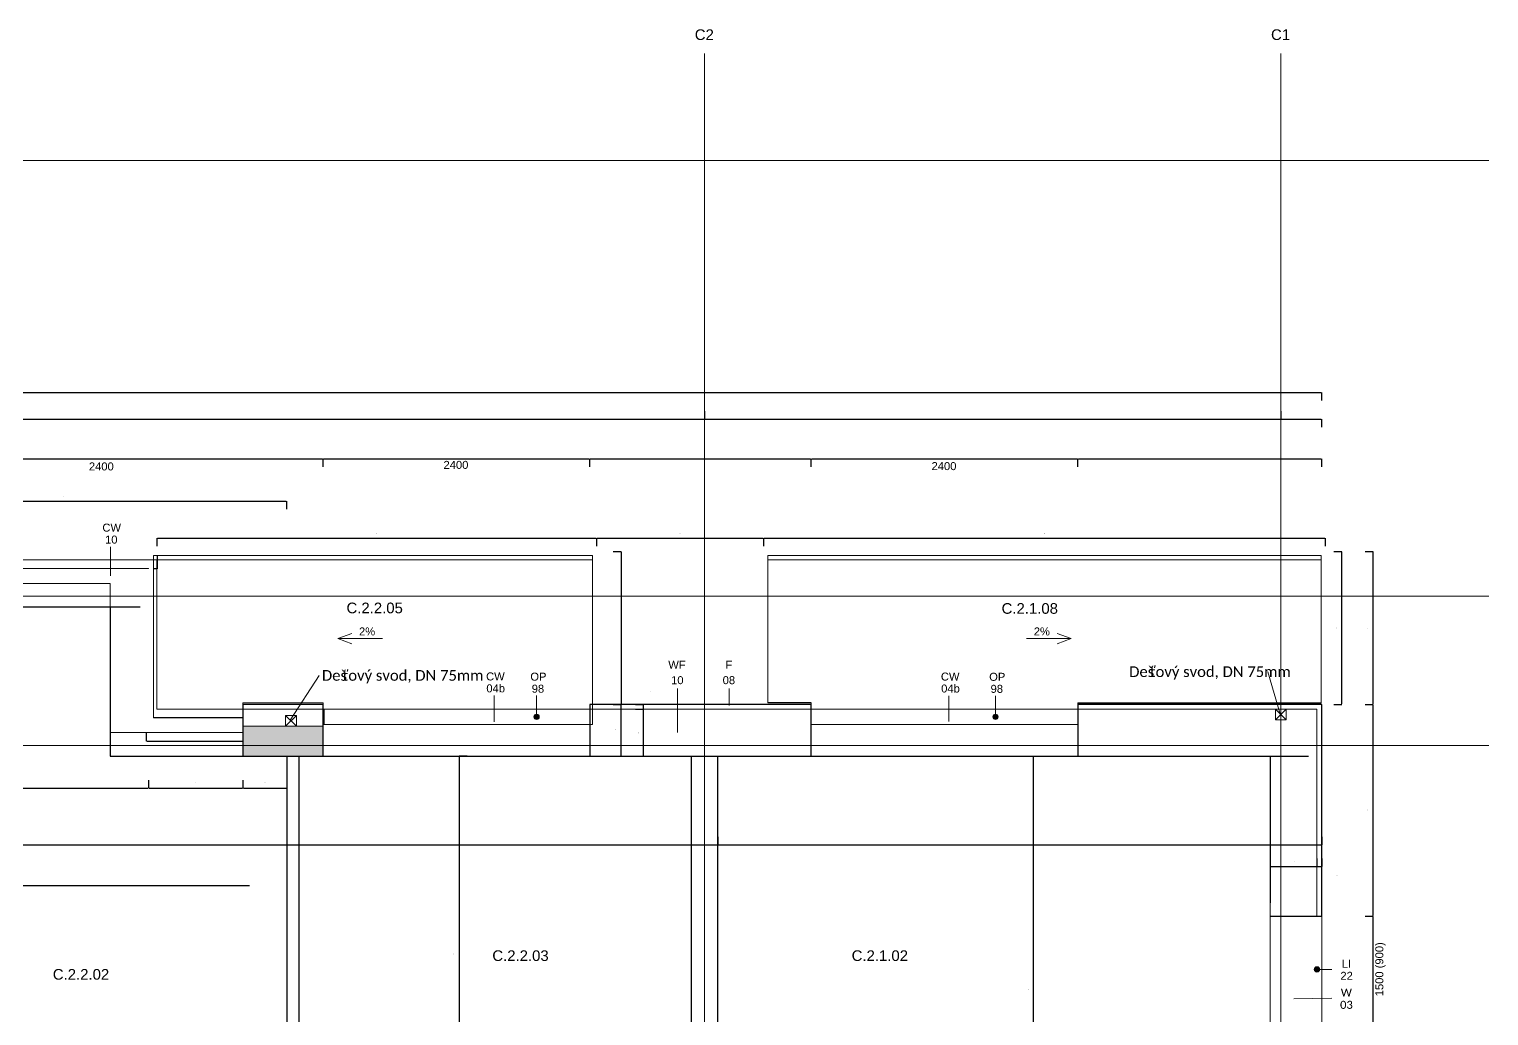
# Model space of a CAD drawing. Extents: x -47641 to 202, y -7675 to 12965.
# Drawn here: x -35063 to -21385, y 3713 to 12965 of the extents above; entities that cross this region are included whole.
import ezdxf

# ---------------------------------------------------------------- set-up
doc = ezdxf.new("R2010")
doc.units = 0
for name, color, linetype, lineweight in [('A-____-____-DIMS', 9, 'CONTINUOUS', 5), ('A-AREA-____-IDEN', 9, 'CONTINUOUS', 9), ('A-AREA-____-OTLN', 9, 'CONTINUOUS', 5), ('A-AREA-BNDY-OTLN', 9, 'CONTINUOUS', 5), ('A-DETL-____-THIN', 9, 'CONTINUOUS', 9), ('A-FLOR-____-OTLN', 9, 'CONTINUOUS', 9), ('A-FLOR-____-OVHD', 9, 'CONTINUOUS', 25), ('A-GENM-____-IDEN', 9, 'CONTINUOUS', 9), ('A-GLAZ-____-IDEN', 9, 'CONTINUOUS', 9), ('A-WALL-____-IDEN', 9, 'CONTINUOUS', 9), ('A-WALL-____-MCUT', 9, 'CONTINUOUS', 25), ('A-WALL-____-OTLN', 9, 'CONTINUOUS', 9), ('A-WALL-____-PATT', 9, 'CONTINUOUS', 25), ('G-____-____-TEXT', 9, 'CONTINUOUS', 5), ('I-WALL-____-MCUT', 9, 'CONTINUOUS', 25), ('M-HVAC-DUCT-OTLN', 9, 'CONTINUOUS', 9), ('S-GRID-____-IDEN', 9, 'CONTINUOUS', 9), ('S-GRID-____-OTLN', 9, 'CONTINUOUS', 5)]:
    doc.layers.add(name, color=color, linetype=linetype, lineweight=lineweight)
doc.styles.add('Arial', font='Arial')
doc.styles.add('Arial_1', font='Arial_1')
doc.styles.add('Arial_2', font='Arial_2')
doc.styles.add('Arial_B', font='Arial_B')
doc.styles.add('Calibri', font='Calibri')
doc.styles.add('Calibri_2', font='Calibri_2')
doc.dimstyles.get("Standard").update_dxf_attribs({"dimtxt": 2.5, "dimasz": 2.5, "dimexe": 1.25, "dimexo": 0.625, "dimtad": 0, "dimtoh": 1, "dimdec": 4, "dimzin": 1, "dimdsep": 46, "dimtxsty": 'Standard', "dimcen": 0.09, "dimadec": 0, "dimazin": 0, "dimtfac": 1, "dimtdec": 4, "dimtofl": 0, "dimtmove": 0, "dimatfit": 3, "dimfxl": 1, "dimtolj": 1, "dimtzin": 0, "dimarcsym": 0})

# ---------------------------------------------------------------- blocks, each defined once
blk = doc.blocks.new('*D1')
at = {"layer": 'A-____-____-DIMS', "color": 0, "linetype": 'ByBlock', "lineweight": -2}
for p, q in [((-22838, 8068), (-22763, 8068)), ((-22764, 8063), (-22764, 6638)), ((-22838, 6633), (-22763, 6633))]:
    blk.add_line(p, q, dxfattribs=at)
for points in [[(-22764, 8068), (-22764, 8066), (-22764, 8066)], [(-22764, 6633), (-22764, 6636), (-22764, 6636)]]:
    blk.add_solid(points, dxfattribs=at)
at = {"layer": 'A-____-____-DIMS', "color": 0, "linetype": 'CONTINUOUS', "lineweight": -2, "insert": (-22812, 7351), "char_height": 2.5, "width": 15.28, "attachment_point": 5, "rotation": 90}
blk.add_mtext('1435.0000', dxfattribs=at)
blk = doc.blocks.new('*D2')
at = {"layer": 'A-____-____-DIMS', "color": 0, "linetype": 'ByBlock', "lineweight": -2}
for p, q in [((-29591, 8068), (-29516, 8068)), ((-29517, 8063), (-29517, 6638)), ((-29443, 6633), (-29518, 6633))]:
    blk.add_line(p, q, dxfattribs=at)
for points in [[(-29517, 8068), (-29517, 8066), (-29517, 8066)], [(-29517, 6633), (-29517, 6636), (-29517, 6636)]]:
    blk.add_solid(points, dxfattribs=at)
at = {"layer": 'A-____-____-DIMS', "color": 0, "linetype": 'CONTINUOUS', "lineweight": -2, "insert": (-29565, 7351), "char_height": 2.5, "width": 15.28, "attachment_point": 5, "rotation": 90}
blk.add_mtext('1435.0000', dxfattribs=at)
blk = doc.blocks.new('*D3')
at = {"layer": 'A-____-____-DIMS', "color": 0, "linetype": 'ByBlock', "lineweight": -2}
for p, q in [((-28180, 8117), (-28180, 8193)), ((-28175, 8192), (-22920, 8192)), ((-22915, 8117), (-22915, 8193))]:
    blk.add_line(p, q, dxfattribs=at)
for points in [[(-28180, 8192), (-28177, 8192), (-28177, 8191)], [(-22915, 8192), (-22917, 8191), (-22917, 8192)]]:
    blk.add_solid(points, dxfattribs=at)
at = {"layer": 'A-____-____-DIMS', "color": 0, "linetype": 'CONTINUOUS', "lineweight": -2, "insert": (-25547, 8240), "char_height": 2.5, "width": 15.56, "attachment_point": 5}
blk.add_mtext('5265.0000', dxfattribs=at)
blk = doc.blocks.new('*D4')
at = {"layer": 'A-____-____-DIMS', "color": 0, "linetype": 'ByBlock', "lineweight": -2}
for p, q in [((-29745, 8117), (-29745, 8193)), ((-29740, 8192), (-28185, 8192)), ((-28180, 8117), (-28180, 8193))]:
    blk.add_line(p, q, dxfattribs=at)
for points in [[(-29745, 8192), (-29742, 8192), (-29742, 8191)], [(-28180, 8192), (-28182, 8191), (-28182, 8192)]]:
    blk.add_solid(points, dxfattribs=at)
at = {"layer": 'A-____-____-DIMS', "color": 0, "linetype": 'CONTINUOUS', "lineweight": -2, "insert": (-28962, 8240), "char_height": 2.5, "width": 15, "attachment_point": 5}
blk.add_mtext('1565.0000', dxfattribs=at)
blk = doc.blocks.new('*D5')
at = {"layer": 'A-____-____-DIMS', "color": 0, "linetype": 'ByBlock', "lineweight": -2}
for p, q in [((-33865, 8117), (-33865, 8193)), ((-33860, 8192), (-29750, 8192)), ((-29745, 8117), (-29745, 8193))]:
    blk.add_line(p, q, dxfattribs=at)
for points in [[(-33865, 8192), (-33862, 8192), (-33862, 8191)], [(-29745, 8192), (-29747, 8191), (-29747, 8192)]]:
    blk.add_solid(points, dxfattribs=at)
at = {"layer": 'A-____-____-DIMS', "color": 0, "linetype": 'CONTINUOUS', "lineweight": -2, "insert": (-31805, 8240), "char_height": 2.5, "width": 15.28, "attachment_point": 5}
blk.add_mtext('4120.0000', dxfattribs=at)
blk = doc.blocks.new('*D8')
at = {"layer": 'A-____-____-DIMS', "color": 0, "linetype": 'ByBlock', "lineweight": -2}
for p, q in [((-33060, 5924), (-33060, 5848)), ((-32650, 5924), (-32650, 5848)), ((-33055, 5849), (-32655, 5849))]:
    blk.add_line(p, q, dxfattribs=at)
for points in [[(-33060, 5849), (-33057, 5850), (-33057, 5849)], [(-32650, 5849), (-32652, 5849), (-32652, 5850)]]:
    blk.add_solid(points, dxfattribs=at)
at = {"layer": 'A-____-____-DIMS', "color": 0, "linetype": 'CONTINUOUS', "lineweight": -2, "insert": (-32855, 5898), "char_height": 2.5, "width": 13.33, "attachment_point": 5}
blk.add_mtext('410.0000', dxfattribs=at)
blk = doc.blocks.new('*D9')
at = {"layer": 'A-____-____-DIMS', "color": 0, "linetype": 'ByBlock', "lineweight": -2}
for p, q in [((-33945, 5924), (-33945, 5848)), ((-33060, 5924), (-33060, 5848)), ((-33940, 5849), (-33065, 5849))]:
    blk.add_line(p, q, dxfattribs=at)
for points in [[(-33945, 5849), (-33942, 5850), (-33942, 5849)], [(-33060, 5849), (-33062, 5849), (-33062, 5850)]]:
    blk.add_solid(points, dxfattribs=at)
at = {"layer": 'A-____-____-DIMS', "color": 0, "linetype": 'CONTINUOUS', "lineweight": -2, "insert": (-33502, 5898), "char_height": 2.5, "width": 13.89, "attachment_point": 5}
blk.add_mtext('884.9907', dxfattribs=at)
blk = doc.blocks.new('*D10')
at = {"layer": 'A-____-____-DIMS', "color": 0, "linetype": 'ByBlock', "lineweight": -2}
for p, q in [((-36460, 5924), (-36460, 5848)), ((-33945, 5924), (-33945, 5848)), ((-36455, 5849), (-33950, 5849))]:
    blk.add_line(p, q, dxfattribs=at)
for points in [[(-36460, 5849), (-36457, 5850), (-36457, 5849)], [(-33945, 5849), (-33947, 5849), (-33947, 5850)]]:
    blk.add_solid(points, dxfattribs=at)
at = {"layer": 'A-____-____-DIMS', "color": 0, "linetype": 'CONTINUOUS', "lineweight": -2, "insert": (-35202, 5898), "char_height": 2.5, "width": 15, "attachment_point": 5}
blk.add_mtext('2515.0093', dxfattribs=at)
blk = doc.blocks.new('*D12')
at = {"layer": 'A-____-____-DIMS', "color": 0, "linetype": 'ByBlock', "lineweight": -2}
for p, q in [((-33967, 6365), (-33967, 6289)), ((-33060, 6365), (-33060, 6289)), ((-33962, 6290), (-33065, 6290))]:
    blk.add_line(p, q, dxfattribs=at)
for points in [[(-33967, 6290), (-33965, 6291), (-33965, 6290)], [(-33060, 6290), (-33062, 6290), (-33062, 6291)]]:
    blk.add_solid(points, dxfattribs=at)
at = {"layer": 'A-____-____-DIMS', "color": 0, "linetype": 'CONTINUOUS', "lineweight": -2, "insert": (-33514, 6339), "char_height": 2.5, "width": 13.61, "attachment_point": 5}
blk.add_mtext('907.5385', dxfattribs=at)
blk = doc.blocks.new('*D19')
at = {"layer": 'A-____-____-DIMS', "color": 0, "linetype": 'ByBlock', "lineweight": -2}
for p, q in [((-30960, 6148), (-31035, 6148)), ((-31034, 6143), (-31034, 2443)), ((-30960, 2438), (-31035, 2438))]:
    blk.add_line(p, q, dxfattribs=at)
for points in [[(-31034, 6148), (-31034, 6146), (-31035, 6146)], [(-31034, 2438), (-31035, 2441), (-31034, 2441)]]:
    blk.add_solid(points, dxfattribs=at)
at = {"layer": 'A-____-____-DIMS', "color": 0, "linetype": 'CONTINUOUS', "lineweight": -2, "insert": (-31083, 4293), "char_height": 2.5, "width": 15, "attachment_point": 5, "rotation": 90}
blk.add_mtext('3710.0000', dxfattribs=at)
blk = doc.blocks.new('*D34')
at = {"layer": 'A-____-____-DIMS', "color": 0, "linetype": 'ByBlock', "lineweight": -2}
for p, q in [((-29383, 6633), (-29307, 6633)), ((-29383, 6588), (-29307, 6588)), ((-29308, 6593), (-29308, 6628))]:
    blk.add_line(p, q, dxfattribs=at)
for points in [[(-29308, 6633), (-29308, 6631), (-29309, 6631)], [(-29308, 6588), (-29309, 6591), (-29308, 6591)]]:
    blk.add_solid(points, dxfattribs=at)
at = {"layer": 'A-____-____-DIMS', "color": 0, "linetype": 'CONTINUOUS', "lineweight": -2, "insert": (-29243, 6759), "char_height": 2.5, "width": 11.94, "attachment_point": 5, "rotation": 90}
blk.add_mtext('45.0000', dxfattribs=at)
blk = doc.blocks.new('*D35')
at = {"layer": 'A-____-____-DIMS', "color": 0, "linetype": 'ByBlock', "lineweight": -2}
for p, q in [((-29383, 6588), (-29307, 6588)), ((-29308, 6153), (-29308, 6583)), ((-29383, 6148), (-29307, 6148))]:
    blk.add_line(p, q, dxfattribs=at)
for points in [[(-29308, 6588), (-29308, 6586), (-29309, 6586)], [(-29308, 6148), (-29309, 6151), (-29308, 6151)]]:
    blk.add_solid(points, dxfattribs=at)
at = {"layer": 'A-____-____-DIMS', "color": 0, "linetype": 'CONTINUOUS', "lineweight": -2, "insert": (-29356, 6368), "char_height": 2.5, "width": 14.17, "attachment_point": 5, "rotation": 90}
blk.add_mtext('440.0000', dxfattribs=at)
blk = doc.blocks.new('*D36')
at = {"layer": 'A-____-____-DIMS', "color": 0, "linetype": 'ByBlock', "lineweight": -2}
for p, q in [((-29591, 6633), (-29516, 6633)), ((-29517, 6153), (-29517, 6628)), ((-29591, 6148), (-29516, 6148))]:
    blk.add_line(p, q, dxfattribs=at)
for points in [[(-29517, 6633), (-29517, 6631), (-29517, 6631)], [(-29517, 6148), (-29517, 6151), (-29517, 6151)]]:
    blk.add_solid(points, dxfattribs=at)
at = {"layer": 'A-____-____-DIMS', "color": 0, "linetype": 'CONTINUOUS', "lineweight": -2, "insert": (-29565, 6391), "char_height": 2.5, "width": 13.89, "attachment_point": 5, "rotation": 90}
blk.add_mtext('485.0000', dxfattribs=at)
blk = doc.blocks.new('*D37')
at = {"layer": 'A-____-____-DIMS', "color": 0, "linetype": 'ByBlock', "lineweight": -2}
for p, q in [((-22995, 5188), (-22995, 5113)), ((-22990, 5114), (-22955, 5114)), ((-22950, 5188), (-22950, 5113))]:
    blk.add_line(p, q, dxfattribs=at)
for points in [[(-22995, 5114), (-22992, 5114), (-22992, 5113)], [(-22950, 5114), (-22952, 5113), (-22952, 5114)]]:
    blk.add_solid(points, dxfattribs=at)
at = {"layer": 'A-____-____-DIMS', "color": 0, "linetype": 'CONTINUOUS', "lineweight": -2, "insert": (-22805, 5031), "char_height": 2.5, "width": 11.94, "attachment_point": 5}
blk.add_mtext('45.0000', dxfattribs=at)
blk = doc.blocks.new('*D38')
at = {"layer": 'A-____-____-DIMS', "color": 0, "linetype": 'ByBlock', "lineweight": -2}
for p, q in [((-23435, 5188), (-23435, 5113)), ((-23430, 5114), (-23000, 5114)), ((-22995, 5188), (-22995, 5113))]:
    blk.add_line(p, q, dxfattribs=at)
for points in [[(-23435, 5114), (-23432, 5114), (-23432, 5113)], [(-22995, 5114), (-22997, 5113), (-22997, 5114)]]:
    blk.add_solid(points, dxfattribs=at)
at = {"layer": 'A-____-____-DIMS', "color": 0, "linetype": 'CONTINUOUS', "lineweight": -2, "insert": (-23215, 5162), "char_height": 2.5, "width": 14.17, "attachment_point": 5}
blk.add_mtext('440.0000', dxfattribs=at)
blk = doc.blocks.new('*D74')
at = {"layer": 'A-____-____-DIMS', "color": 0, "linetype": 'ByBlock', "lineweight": -2}
for p, q in [((-36835, 8613), (-36835, 8537)), ((-36830, 8539), (-32655, 8539)), ((-32650, 8464), (-32650, 8540))]:
    blk.add_line(p, q, dxfattribs=at)
for points in [[(-36835, 8539), (-36832, 8539), (-36832, 8538)], [(-32650, 8539), (-32652, 8538), (-32652, 8539)]]:
    blk.add_solid(points, dxfattribs=at)
at = {"layer": 'A-____-____-DIMS', "color": 0, "linetype": 'CONTINUOUS', "lineweight": -2, "insert": (-34742, 8587), "char_height": 2.5, "width": 15.28, "attachment_point": 5}
blk.add_mtext('4185.0000', dxfattribs=at)
blk = doc.blocks.new('*D77')
at = {"layer": 'A-____-____-DIMS', "color": 0, "linetype": 'ByBlock', "lineweight": -2}
for p, q in [((-23335, 9382), (-23335, 9306)), ((-23330, 9308), (-22955, 9308)), ((-22950, 9233), (-22950, 9309))]:
    blk.add_line(p, q, dxfattribs=at)
for points in [[(-23335, 9308), (-23332, 9308), (-23332, 9307)], [(-22950, 9308), (-22952, 9307), (-22952, 9308)]]:
    blk.add_solid(points, dxfattribs=at)
at = {"layer": 'A-____-____-DIMS', "color": 0, "linetype": 'CONTINUOUS', "lineweight": -2, "insert": (-23142, 9356), "char_height": 2.5, "width": 13.61, "attachment_point": 5}
blk.add_mtext('385.0000', dxfattribs=at)
blk = doc.blocks.new('*D78')
at = {"layer": 'A-____-____-DIMS', "color": 0, "linetype": 'ByBlock', "lineweight": -2}
for p, q in [((-28735, 9382), (-28735, 9306)), ((-28730, 9308), (-23340, 9308)), ((-23335, 9382), (-23335, 9306))]:
    blk.add_line(p, q, dxfattribs=at)
for points in [[(-28735, 9308), (-28732, 9308), (-28732, 9307)], [(-23335, 9308), (-23337, 9307), (-23337, 9308)]]:
    blk.add_solid(points, dxfattribs=at)
at = {"layer": 'A-____-____-DIMS', "color": 0, "linetype": 'CONTINUOUS', "lineweight": -2, "insert": (-26035, 9356), "char_height": 2.5, "width": 15.83, "attachment_point": 5}
blk.add_mtext('5400.0000', dxfattribs=at)
blk = doc.blocks.new('*D79')
at = {"layer": 'A-____-____-DIMS', "color": 0, "linetype": 'ByBlock', "lineweight": -2}
for p, q in [((-36835, 9382), (-36835, 9306)), ((-36830, 9308), (-28740, 9308)), ((-28735, 9382), (-28735, 9306))]:
    blk.add_line(p, q, dxfattribs=at)
for points in [[(-36835, 9308), (-36832, 9308), (-36832, 9307)], [(-28735, 9308), (-28737, 9307), (-28737, 9308)]]:
    blk.add_solid(points, dxfattribs=at)
at = {"layer": 'A-____-____-DIMS', "color": 0, "linetype": 'CONTINUOUS', "lineweight": -2, "insert": (-32785, 9356), "char_height": 2.5, "width": 15, "attachment_point": 5}
blk.add_mtext('8100.0000', dxfattribs=at)
blk = doc.blocks.new('*D113')
at = {"layer": 'A-____-____-DIMS', "color": 0, "linetype": 'ByBlock', "lineweight": -2}
for p, q in [((-25728, 6148), (-25652, 6148)), ((-25653, 1768), (-25653, 6143)), ((-25728, 1763), (-25652, 1763))]:
    blk.add_line(p, q, dxfattribs=at)
for points in [[(-25653, 6148), (-25653, 6146), (-25654, 6146)], [(-25653, 1763), (-25654, 1766), (-25653, 1766)]]:
    blk.add_solid(points, dxfattribs=at)
at = {"layer": 'A-____-____-DIMS', "color": 0, "linetype": 'CONTINUOUS', "lineweight": -2, "insert": (-25702, 3956), "char_height": 2.5, "width": 15.83, "attachment_point": 5, "rotation": 90}
blk.add_mtext('4385.0000', dxfattribs=at)
blk = doc.blocks.new('*D129')
at = {"layer": 'A-____-____-DIMS', "color": 0, "linetype": 'ByBlock', "lineweight": -2}
for p, q in [((-45320, 9483), (-45320, 9559)), ((-45315, 9558), (-22955, 9558)), ((-22950, 9483), (-22950, 9559))]:
    blk.add_line(p, q, dxfattribs=at)
for points in [[(-45320, 9558), (-45317, 9558), (-45317, 9557)], [(-22950, 9558), (-22952, 9557), (-22952, 9558)]]:
    blk.add_solid(points, dxfattribs=at)
at = {"layer": 'A-____-____-DIMS', "color": 0, "linetype": 'CONTINUOUS', "lineweight": -2, "insert": (-34135, 9606), "char_height": 2.5, "width": 17.5, "attachment_point": 5}
blk.add_mtext('22370.0000', dxfattribs=at)
blk = doc.blocks.new('*D174')
at = {"layer": 'A-____-____-DIMS', "color": 0, "linetype": 'ByBlock', "lineweight": -2}
for p, q in [((-22545, 4648), (-22469, 4648)), ((-22470, 3653), (-22470, 4643)), ((-22545, 3648), (-22469, 3648))]:
    blk.add_line(p, q, dxfattribs=at)
for points in [[(-22470, 4648), (-22470, 4646), (-22471, 4646)], [(-22470, 3648), (-22471, 3651), (-22470, 3651)]]:
    blk.add_solid(points, dxfattribs=at)
at = {"layer": 'A-____-____-DIMS', "color": 0, "linetype": 'CONTINUOUS', "lineweight": -2, "insert": (-22519, 4148), "char_height": 2.5, "width": 15, "attachment_point": 5, "rotation": 90}
blk.add_mtext('1000.0000', dxfattribs=at)
blk = doc.blocks.new('*D175')
at = {"layer": 'A-____-____-DIMS', "color": 0, "linetype": 'ByBlock', "lineweight": -2}
for p, q in [((-22545, 6633), (-22469, 6633)), ((-22470, 4653), (-22470, 6628)), ((-22545, 4648), (-22469, 4648))]:
    blk.add_line(p, q, dxfattribs=at)
for points in [[(-22470, 6633), (-22470, 6631), (-22471, 6631)], [(-22470, 4648), (-22471, 4651), (-22470, 4651)]]:
    blk.add_solid(points, dxfattribs=at)
at = {"layer": 'A-____-____-DIMS', "color": 0, "linetype": 'CONTINUOUS', "lineweight": -2, "insert": (-22519, 5641), "char_height": 2.5, "width": 15, "attachment_point": 5, "rotation": 90}
blk.add_mtext('1985.0000', dxfattribs=at)
blk = doc.blocks.new('*D176')
at = {"layer": 'A-____-____-DIMS', "color": 0, "linetype": 'ByBlock', "lineweight": -2}
for p, q in [((-22545, 8068), (-22469, 8068)), ((-22470, 6638), (-22470, 8063)), ((-22545, 6633), (-22469, 6633))]:
    blk.add_line(p, q, dxfattribs=at)
for points in [[(-22470, 8068), (-22470, 8066), (-22471, 8066)], [(-22470, 6633), (-22471, 6636), (-22470, 6636)]]:
    blk.add_solid(points, dxfattribs=at)
at = {"layer": 'A-____-____-DIMS', "color": 0, "linetype": 'CONTINUOUS', "lineweight": -2, "insert": (-22519, 7351), "char_height": 2.5, "width": 15.28, "attachment_point": 5, "rotation": 90}
blk.add_mtext('1435.0000', dxfattribs=at)
blk = doc.blocks.new('*D183')
at = {"layer": 'A-____-____-DIMS', "color": 0, "linetype": 'ByBlock', "lineweight": -2}
for p, q in [((-36460, 8861), (-36460, 8937)), ((-36455, 8936), (-32315, 8936)), ((-32310, 8861), (-32310, 8937))]:
    blk.add_line(p, q, dxfattribs=at)
for points in [[(-36460, 8936), (-36457, 8936), (-36457, 8935)], [(-32310, 8936), (-32312, 8935), (-32312, 8936)]]:
    blk.add_solid(points, dxfattribs=at)
at = {"layer": 'A-____-____-DIMS', "color": 0, "linetype": 'CONTINUOUS', "lineweight": -2, "insert": (-34385, 8984), "char_height": 2.5, "width": 15.28, "attachment_point": 5}
blk.add_mtext('4150.0000', dxfattribs=at)
blk = doc.blocks.new('*D184')
at = {"layer": 'A-____-____-DIMS', "color": 0, "linetype": 'ByBlock', "lineweight": -2}
for p, q in [((-32310, 8861), (-32310, 8937)), ((-32305, 8936), (-29815, 8936)), ((-29810, 8861), (-29810, 8937))]:
    blk.add_line(p, q, dxfattribs=at)
for points in [[(-32310, 8936), (-32307, 8936), (-32307, 8935)], [(-29810, 8936), (-29812, 8935), (-29812, 8936)]]:
    blk.add_solid(points, dxfattribs=at)
at = {"layer": 'A-____-____-DIMS', "color": 0, "linetype": 'CONTINUOUS', "lineweight": -2, "insert": (-31060, 8984), "char_height": 2.5, "width": 15.56, "attachment_point": 5}
blk.add_mtext('2500.0000', dxfattribs=at)
blk = doc.blocks.new('*D185')
at = {"layer": 'A-____-____-DIMS', "color": 0, "linetype": 'ByBlock', "lineweight": -2}
for p, q in [((-29810, 8861), (-29810, 8937)), ((-29805, 8936), (-27740, 8936)), ((-27735, 8861), (-27735, 8937))]:
    blk.add_line(p, q, dxfattribs=at)
for points in [[(-29810, 8936), (-29807, 8936), (-29807, 8935)], [(-27735, 8936), (-27737, 8935), (-27737, 8936)]]:
    blk.add_solid(points, dxfattribs=at)
at = {"layer": 'A-____-____-DIMS', "color": 0, "linetype": 'CONTINUOUS', "lineweight": -2, "insert": (-28772, 8984), "char_height": 2.5, "width": 15.56, "attachment_point": 5}
blk.add_mtext('2075.0000', dxfattribs=at)
blk = doc.blocks.new('*D186')
at = {"layer": 'A-____-____-DIMS', "color": 0, "linetype": 'ByBlock', "lineweight": -2}
for p, q in [((-27735, 8861), (-27735, 8937)), ((-27730, 8936), (-25240, 8936)), ((-25235, 8861), (-25235, 8937))]:
    blk.add_line(p, q, dxfattribs=at)
for points in [[(-27735, 8936), (-27732, 8936), (-27732, 8935)], [(-25235, 8936), (-25237, 8935), (-25237, 8936)]]:
    blk.add_solid(points, dxfattribs=at)
at = {"layer": 'A-____-____-DIMS', "color": 0, "linetype": 'CONTINUOUS', "lineweight": -2, "insert": (-26485, 8984), "char_height": 2.5, "width": 15.56, "attachment_point": 5}
blk.add_mtext('2500.0000', dxfattribs=at)
blk = doc.blocks.new('*D187')
at = {"layer": 'A-____-____-DIMS', "color": 0, "linetype": 'ByBlock', "lineweight": -2}
for p, q in [((-25235, 8861), (-25235, 8937)), ((-25230, 8936), (-22955, 8936)), ((-22950, 8861), (-22950, 8937))]:
    blk.add_line(p, q, dxfattribs=at)
for points in [[(-25235, 8936), (-25232, 8936), (-25232, 8935)], [(-22950, 8936), (-22952, 8935), (-22952, 8936)]]:
    blk.add_solid(points, dxfattribs=at)
at = {"layer": 'A-____-____-DIMS', "color": 0, "linetype": 'CONTINUOUS', "lineweight": -2, "insert": (-24092, 8984), "char_height": 2.5, "width": 15.56, "attachment_point": 5}
blk.add_mtext('2285.0000', dxfattribs=at)
blk = doc.blocks.new('*D200')
at = {"layer": 'A-____-____-DIMS', "color": 0, "linetype": 'ByBlock', "lineweight": -2}
for p, q in [((-36710, 5391), (-36710, 5316)), ((-32650, 5391), (-32650, 5316)), ((-36705, 5317), (-32655, 5317))]:
    blk.add_line(p, q, dxfattribs=at)
for points in [[(-36710, 5317), (-36707, 5317), (-36707, 5317)], [(-32650, 5317), (-32652, 5317), (-32652, 5317)]]:
    blk.add_solid(points, dxfattribs=at)
at = {"layer": 'A-____-____-DIMS', "color": 0, "linetype": 'CONTINUOUS', "lineweight": -2, "insert": (-34680, 5365), "char_height": 2.5, "width": 15.83, "attachment_point": 5}
blk.add_mtext('4060.0000', dxfattribs=at)
blk = doc.blocks.new('*D201')
at = {"layer": 'A-____-____-DIMS', "color": 0, "linetype": 'ByBlock', "lineweight": -2}
for p, q in [((-32650, 5391), (-32650, 5316)), ((-32535, 5391), (-32535, 5316)), ((-32645, 5317), (-32540, 5317))]:
    blk.add_line(p, q, dxfattribs=at)
for points in [[(-32650, 5317), (-32647, 5317), (-32647, 5317)], [(-32535, 5317), (-32537, 5317), (-32537, 5317)]]:
    blk.add_solid(points, dxfattribs=at)
at = {"layer": 'A-____-____-DIMS', "color": 0, "linetype": 'CONTINUOUS', "lineweight": -2, "insert": (-32820, 5206), "char_height": 2.5, "width": 12.5, "attachment_point": 5}
blk.add_mtext('115.0000', dxfattribs=at)
blk = doc.blocks.new('*D202')
at = {"layer": 'A-____-____-DIMS', "color": 0, "linetype": 'ByBlock', "lineweight": -2}
for p, q in [((-32535, 5391), (-32535, 5316)), ((-28860, 5391), (-28860, 5316)), ((-32530, 5317), (-28865, 5317))]:
    blk.add_line(p, q, dxfattribs=at)
for points in [[(-32535, 5317), (-32532, 5317), (-32532, 5317)], [(-28860, 5317), (-28862, 5317), (-28862, 5317)]]:
    blk.add_solid(points, dxfattribs=at)
at = {"layer": 'A-____-____-DIMS', "color": 0, "linetype": 'CONTINUOUS', "lineweight": -2, "insert": (-30697, 5365), "char_height": 2.5, "width": 15.56, "attachment_point": 5}
blk.add_mtext('3675.0000', dxfattribs=at)
blk = doc.blocks.new('*D203')
at = {"layer": 'A-____-____-DIMS', "color": 0, "linetype": 'ByBlock', "lineweight": -2}
for p, q in [((-28860, 5391), (-28860, 5316)), ((-28610, 5391), (-28610, 5316)), ((-28855, 5317), (-28615, 5317))]:
    blk.add_line(p, q, dxfattribs=at)
for points in [[(-28860, 5317), (-28857, 5317), (-28857, 5317)], [(-28610, 5317), (-28612, 5317), (-28612, 5317)]]:
    blk.add_solid(points, dxfattribs=at)
at = {"layer": 'A-____-____-DIMS', "color": 0, "linetype": 'CONTINUOUS', "lineweight": -2, "insert": (-28735, 5365), "char_height": 2.5, "width": 13.61, "attachment_point": 5}
blk.add_mtext('250.0000', dxfattribs=at)
blk = doc.blocks.new('*D204')
at = {"layer": 'A-____-____-DIMS', "color": 0, "linetype": 'ByBlock', "lineweight": -2}
for p, q in [((-28610, 5391), (-28610, 5316)), ((-23435, 5391), (-23435, 5316)), ((-28605, 5317), (-23440, 5317))]:
    blk.add_line(p, q, dxfattribs=at)
for points in [[(-28610, 5317), (-28607, 5317), (-28607, 5317)], [(-23435, 5317), (-23437, 5317), (-23437, 5317)]]:
    blk.add_solid(points, dxfattribs=at)
at = {"layer": 'A-____-____-DIMS', "color": 0, "linetype": 'CONTINUOUS', "lineweight": -2, "insert": (-26022, 5365), "char_height": 2.5, "width": 15, "attachment_point": 5}
blk.add_mtext('5175.0000', dxfattribs=at)
blk = doc.blocks.new('*D205')
at = {"layer": 'A-____-____-DIMS', "color": 0, "linetype": 'ByBlock', "lineweight": -2}
for p, q in [((-23435, 5391), (-23435, 5316)), ((-22950, 5391), (-22950, 5316)), ((-23430, 5317), (-22955, 5317))]:
    blk.add_line(p, q, dxfattribs=at)
for points in [[(-23435, 5317), (-23432, 5317), (-23432, 5317)], [(-22950, 5317), (-22952, 5317), (-22952, 5317)]]:
    blk.add_solid(points, dxfattribs=at)
at = {"layer": 'A-____-____-DIMS', "color": 0, "linetype": 'CONTINUOUS', "lineweight": -2, "insert": (-23192, 5365), "char_height": 2.5, "width": 13.89, "attachment_point": 5}
blk.add_mtext('485.0000', dxfattribs=at)

msp = doc.modelspace()

# ---------------------------------------------------------------- hatches: boundary and pattern name
at = {"layer": 'A-GENM-____-IDEN'}
h = msp.add_hatch(color=256, dxfattribs=at)
edge = h.paths.add_edge_path(flags=0)
edge.add_arc((-30308.01148, 6516.59964), 25, 0, 360)
h = msp.add_hatch(color=256, dxfattribs=at)
edge = h.paths.add_edge_path(flags=0)
edge.add_arc((-26008.01148, 6516.59964), 25, 0, 360)
h = msp.add_hatch(color=256, dxfattribs=at)
edge = h.paths.add_edge_path(flags=0)
edge.add_arc((-22994.90222, 4148.20564), 25, 0, 360)
at = {"layer": 'A-WALL-____-PATT', "lineweight": 5}
h = msp.add_hatch(dxfattribs=at)
h.set_pattern_fill('FP_4', color=256, style=0)
h.set_pattern_definition([])
h.paths.add_polyline_path([(-22994.90222, 6588.20564), (-22994.90222, 6633.20564), (-25234.90222, 6633.20564), (-25234.90222, 6588.20564), (-23284.90222, 6588.20564)], flags=0)
h.paths.add_polyline_path([(-27734.90222, 6588.20564), (-27734.90222, 6633.20564), (-29809.90222, 6633.20564), (-29809.90222, 6588.20564), (-28830.62689, 6588.20564)], flags=0)
h.paths.add_polyline_path([(-32309.90222, 6588.20564), (-32309.90222, 6633.20564), (-33059.90222, 6633.20564), (-33059.90222, 6588.20564)], flags=0)
h = msp.add_hatch(dxfattribs=at)
h.set_pattern_fill('FP_5', color=256, style=0)
h.set_pattern_definition([])
h.paths.add_polyline_path([(-32559.90222, 6428.20564), (-32309.90222, 6428.20564), (-32309.90222, 6588.20564), (-33059.90222, 6588.20564), (-33059.90222, 6428.20564), (-32659.90222, 6428.20564)], flags=0)
h.paths.add_polyline_path([(-32659.90222, 6429.13438), (-32659.90222, 6529.13438), (-32559.90222, 6529.13438), (-32559.90222, 6429.13438)], flags=0)
h = msp.add_hatch(dxfattribs=at)
h.set_pattern_fill('FP_1', color=256, style=0)
h.set_pattern_definition([])
h.paths.add_polyline_path([(-22994.90222, 663.20564), (-22994.90222, 698.20564), (-23434.90222, 698.20564), (-23434.90222, 663.20564), (-23118.65222, 663.20564)], flags=0)
h.paths.add_polyline_path([(-22994.90222, 1323.20564), (-22994.90222, 3648.20564), (-23434.90222, 3648.20564), (-23434.90222, 1323.20564), (-23144.90222, 1323.20564)], flags=0)
h.paths.add_polyline_path([(-23434.90222, 4648.20564), (-22994.90222, 4648.20564), (-22994.90222, 6588.20564), (-23284.90222, 6588.20564), (-23284.90222, 6488.51282), (-23384.90222, 6488.51282), (-23384.90222, 6588.20564), (-23434.90222, 6588.20564), (-23434.90222, 5243.04097)], flags=0)
h = msp.add_hatch(dxfattribs=at)
h.set_pattern_fill('FP_4', color=256, style=0)
h.set_pattern_definition([])
h.paths.add_polyline_path([(-22994.90222, -5741.79436), (-22949.90222, -5741.79436), (-22949.90222, -4551.79436), (-22994.90222, -4551.79436), (-22994.90222, -5301.79436)], flags=0)
h.paths.add_polyline_path([(-22949.90222, -3551.79436), (-22949.90222, -1676.79436), (-22994.90222, -1676.79436), (-22994.90222, -3551.79436)], flags=0)
h.paths.add_polyline_path([(-22994.90222, -1051.79436), (-22949.90222, -1051.79436), (-22949.90222, 698.20564), (-22994.90222, 698.20564), (-22994.90222, -242.61508)], flags=0)
h.paths.add_polyline_path([(-22994.90222, 1323.20564), (-22949.90222, 1323.20564), (-22949.90222, 3648.20564), (-22994.90222, 3648.20564), (-22994.90222, 2500.21294)], flags=0)
h.paths.add_polyline_path([(-22994.90222, 4648.20564), (-22949.90222, 4648.20564), (-22949.90222, 6633.20564), (-22994.90222, 6633.20564), (-22994.90222, 5243.04097)], flags=0)
at = {"layer": 'A-WALL-____-PATT', "lineweight": 9}
msp.add_hatch(color=256, dxfattribs=at).paths.add_polyline_path([(-32309.90222, 6148.20564), (-32309.90222, 6428.20564), (-33059.90222, 6428.20564), (-33059.90222, 6148.20564), (-32534.90222, 6148.20564)], flags=0)

# ---------------------------------------------------------------- linework, layer by layer
at = {"layer": 'A-AREA-____-OTLN', "lineweight": 25}
for p, q in [((-33864.90222, 8028.20564), (-33864.90222, 7903.20564)), ((-33864.90222, 7903.20564), (-33897.44076, 7903.20564)), ((-27734.90222, 6648.20564), (-28139.90222, 6648.20564)), ((-25234.90222, 6648.20564), (-22954.90222, 6648.20564)), ((-33059.90222, 6508.20564), (-33897.44076, 6508.20564))]:
    msp.add_line(p, q, dxfattribs=at)
at = {"layer": 'A-AREA-BNDY-OTLN'}
for points in [[(-32299.90222, 6588.20564), (-32299.90222, 6443.20564), (-29784.90222, 6443.20564), (-29784.90222, 8028.20564), (-33897.44076, 8028.20564), (-33897.44076, 6508.20564), (-33059.90222, 6508.20564), (-33059.90222, 6648.20564), (-32309.90222, 6648.20564), (-32309.90222, 6588.20564)], [(-27734.90222, 6648.20564), (-27734.90222, 6443.20564), (-25234.90222, 6443.20564), (-25234.90222, 6648.20564), (-23214.90222, 6648.20564), (-22954.90222, 6648.20564), (-22954.90222, 8028.20564), (-28139.90222, 8028.20564), (-28139.90222, 6648.20564)], [(-36709.90222, 6610.70564), (-36709.90222, 6368.20564), (-36709.90222, 6146.61036), (-36709.90222, 1680.70564), (-36709.90222, 280.70564), (-36709.90222, 238.20564), (-36244.90222, 238.20564), (-36244.90222, -476.79436), (-34309.90222, -476.79436), (-34309.90222, 1738.20564), (-32649.90222, 1738.20564), (-32649.90222, 6148.20564), (-33059.90222, 6148.20564), (-33059.90222, 6368.20564), (-34304.90222, 6368.20564), (-34304.90222, 7768.20564), (-36459.90222, 7768.20564), (-36459.90222, 7548.20564), (-36709.90222, 7548.20564)], [(-28859.90222, 2438.20564), (-28859.90222, 6148.20564), (-29784.90222, 6148.20564), (-29809.90222, 6148.20564), (-29809.90222, 6443.20564), (-29922.67182, 6443.20564), (-32299.90222, 6443.20564), (-32309.90222, 6443.20564), (-32309.90222, 6148.20564), (-32534.90222, 6148.20564), (-32534.90222, 1738.20564), (-30919.90222, 1738.20564), (-30919.90222, 2438.20564), (-28909.90222, 2438.20564)], [(-23434.90222, 6148.20564), (-25234.90222, 6148.20564), (-25234.90222, 6443.20564), (-27734.90222, 6443.20564), (-27734.90222, 6148.20564), (-28139.90222, 6148.20564), (-28609.90222, 6148.20564), (-28609.90222, 2380.70564), (-28609.90222, 1763.20564), (-26852.40222, 1763.20564), (-25277.40222, 1763.20564), (-23484.90222, 1763.20564), (-23434.90222, 1763.20564)]]:
    msp.add_lwpolyline(points, close=True, dxfattribs=at)
at = {"layer": 'A-DETL-____-THIN'}
for p, q in [((-32171.3468, 7249.91208), (-32039.78984, 7297.7949)), ((-32171.3468, 7249.91208), (-32039.78984, 7202.02926)), ((-32171.3468, 7249.91208), (-31751.3468, 7249.91208)), ((-25298.45765, 7249.91208), (-25718.45765, 7249.91208)), ((-25298.45765, 7249.91208), (-25430.01461, 7297.7949)), ((-25298.45765, 7249.91208), (-25430.01461, 7202.02926))]:
    msp.add_line(p, q, dxfattribs=at)
at = {"layer": 'A-FLOR-____-OTLN'}
for p, q in [((-29784.90222, 7988.20564), (-36459.90222, 7988.20564)), ((-33867.32793, 7988.20564), (-33867.32793, 6588.20564)), ((-22954.90222, 7988.20564), (-28139.90222, 7988.20564)), ((-33944.89288, 7908.20564), (-36459.90222, 7908.20564)), ((-33944.89288, 7903.20564), (-33944.89288, 7908.20564)), ((-33867.32793, 6588.20564), (-33059.90222, 6588.20564)), ((-32309.90222, 6588.20564), (-29809.90222, 6588.20564)), ((-27734.90222, 6588.20564), (-25234.90222, 6588.20564)), ((-33059.90222, 6508.20564), (-33897.44076, 6508.20564))]:
    msp.add_line(p, q, dxfattribs=at)
at = {"layer": 'A-FLOR-____-OVHD'}
for p, q in [((-37069.89288, 7548.20564), (-34024.89288, 7548.20564)), ((-34304.89288, 7548.20564), (-34304.89288, 6148.20564)), ((-34304.89288, 6148.20564), (-33059.90222, 6148.20564)), ((-33059.90222, 6148.20564), (-23074.90222, 6148.20564)), ((-32999.90222, 4933.20564), (-36709.90222, 4933.20564))]:
    msp.add_line(p, q, dxfattribs=at)
at = {"layer": 'A-GENM-____-IDEN'}
for p, q in [((-30308.01148, 6516.59964), (-30308.01148, 6715.62646)), ((-26008.01148, 6516.59964), (-26008.01148, 6714.19501)), ((-22994.90222, 4148.20564), (-22854.90222, 4148.20564))]:
    msp.add_line(p, q, dxfattribs=at)
for centre in [(-30308.01148, 6516.59964), (-26008.01148, 6516.59964), (-22994.90222, 4148.20564)]:
    msp.add_circle(centre, 25, dxfattribs=at)
at = {"layer": 'A-GLAZ-____-IDEN'}
msp.add_line((-23213.12495, 3872.67776), (-22854.90222, 3877.0493), dxfattribs=at)
at = {"layer": 'A-WALL-____-IDEN'}
for p, q in [((-34301.90598, 7837.56246), (-34301.90598, 8110.62646)), ((-30706.24259, 6469.33537), (-30706.24259, 6715.62646)), ((-28986.40957, 6368.20564), (-28986.40957, 6783.37363)), ((-28503.02743, 6624.3678), (-28503.02743, 6783.37363)), ((-26444.16696, 6473.01711), (-26444.16696, 6714.19501))]:
    msp.add_line(p, q, dxfattribs=at)
at = {"layer": 'A-WALL-____-MCUT'}
for p, q in [((-33059.90222, 6633.20564), (-33059.90222, 6588.20564)), ((-32309.90222, 6633.20564), (-33059.90222, 6633.20564)), ((-33059.90222, 6588.20564), (-33059.90222, 6428.20564)), ((-32309.90222, 6428.20564), (-32309.90222, 6633.20564)), ((-29809.90222, 6633.20564), (-29809.90222, 6148.20564)), ((-27734.90222, 6633.20564), (-29809.90222, 6633.20564)), ((-27734.90222, 6148.20564), (-27734.90222, 6633.20564)), ((-22949.90222, 6633.20564), (-25234.90222, 6633.20564)), ((-25234.90222, 6633.20564), (-25234.90222, 6148.20564)), ((-22949.90222, 4648.20564), (-22949.90222, 6633.20564)), ((-29809.90222, 6148.20564), (-28859.90222, 6148.20564)), ((-28609.90222, 6148.20564), (-27734.90222, 6148.20564)), ((-25234.90222, 6148.20564), (-23434.90222, 6148.20564)), ((-23434.90222, 6148.20564), (-23434.90222, 4773.25525)), ((-23434.90222, 4648.20564), (-22949.90222, 4648.20564))]:
    msp.add_line(p, q, dxfattribs=at)
at = {"layer": 'A-WALL-____-MCUT', "lineweight": 9}
for p, q in [((-32309.90222, 6588.20564), (-33059.90222, 6588.20564)), ((-29809.90222, 6588.20564), (-27734.90222, 6588.20564)), ((-23384.90222, 6588.20564), (-25234.90222, 6588.20564)), ((-22994.90222, 6588.20564), (-23284.90222, 6588.20564)), ((-22994.90222, 4648.20564), (-22994.90222, 6588.20564)), ((-32309.90222, 6428.20564), (-33059.90222, 6428.20564)), ((-32534.90222, 6148.20564), (-32649.90222, 6148.20564)), ((-28609.90222, 6148.20564), (-28859.90222, 6148.20564))]:
    msp.add_line(p, q, dxfattribs=at)
at = {"layer": 'A-WALL-____-OTLN'}
msp.add_line((-22949.90222, 4648.20564), (-22949.90222, 3648.20564), dxfattribs=at)
at = {"layer": 'G-____-____-TEXT', "color": 250, "lineweight": 9}
for p, q in [((-32618.81019, 6486.1852), (-32344.78838, 6904.98525)), ((-23457.02194, 6939.78066), (-23459.82194, 6939.78066)), ((-23337.68578, 6533.30888), (-23457.02194, 6939.78066))]:
    msp.add_line(p, q, dxfattribs=at)
at = {"layer": 'I-WALL-____-MCUT'}
for p, q in [((-33059.90222, 6428.20564), (-33059.90222, 6148.20564)), ((-32309.90222, 6148.20564), (-32309.90222, 6428.20564)), ((-33059.90222, 6148.20564), (-32649.90222, 6148.20564)), ((-32649.90222, 6148.20564), (-32649.90222, 1738.20564)), ((-32534.90222, 6148.20564), (-32309.90222, 6148.20564)), ((-32534.90222, 1738.20564), (-32534.90222, 6148.20564)), ((-28859.90222, 6148.20564), (-28859.90222, 2438.20564)), ((-28609.90222, 1763.20564), (-28609.90222, 6148.20564))]:
    msp.add_line(p, q, dxfattribs=at)
at = {"layer": 'M-HVAC-DUCT-OTLN', "lineweight": 5}
for p, q in [((-23384.90222, 6488.51282), (-23384.90222, 6588.51282)), ((-23384.90222, 6588.51282), (-23284.90222, 6588.51282)), ((-23284.90222, 6588.51282), (-23384.90222, 6488.51282)), ((-23284.90222, 6488.51282), (-23384.90222, 6588.51282)), ((-23284.90222, 6588.51282), (-23284.90222, 6488.51282)), ((-32659.90222, 6429.13438), (-32659.90222, 6529.13438)), ((-32659.90222, 6529.13438), (-32559.90222, 6529.13438)), ((-32559.90222, 6529.13438), (-32659.90222, 6429.13438)), ((-32559.90222, 6429.13438), (-32659.90222, 6529.13438)), ((-32559.90222, 6429.13438), (-32659.90222, 6429.13438)), ((-32559.90222, 6529.13438), (-32559.90222, 6429.13438)), ((-23284.90222, 6488.51282), (-23384.90222, 6488.51282))]:
    msp.add_line(p, q, dxfattribs=at)
at = {"layer": 'S-GRID-____-OTLN', "linetype": 'CONTINUOUS', "lineweight": 9}
for p, q in [((-28734.90222, 11487.43445), (-28734.90222, 12737.43445)), ((-23334.90222, 11487.43445), (-23334.90222, 12737.43445)), ((-22634.82695, 11733.20564), (-46120.05674, 11733.20564)), ((-21384.82695, 11733.20564), (-22634.82695, 11733.20564)), ((-28734.90222, -6198.93533), (-28734.90222, 11487.43445)), ((-23334.90222, -6198.93533), (-23334.90222, 11487.43445)), ((-22634.82695, 7648.20564), (-46120.05674, 7648.20564)), ((-21384.82695, 7648.20564), (-22634.82695, 7648.20564)), ((-22634.82695, 6248.20564), (-46120.05674, 6248.20564)), ((-21384.82695, 6248.20564), (-22634.82695, 6248.20564))]:
    msp.add_line(p, q, dxfattribs=at)

# ---------------------------------------------------------------- texts
at = {"layer": 'A-AREA-____-IDEN', "lineweight": 5, "char_height": 100, "attachment_point": 1, "style": 'Arial_B'}
for s, insert, width in [('C.2.2.05', (-32089.66905, 7587.62752), 455.5555556), ('C.2.1.08', (-25950.56619, 7582.81393), 433.3333333), ('C.2.2.03', (-30723.21426, 4327.22344), 455.5555556), ('C.2.1.02', (-27355.84465, 4327.22344), 433.3333333), ('C.2.2.02', (-34841.82266, 4151.88982), 455.5555556)]:
    msp.add_mtext(s, dxfattribs=dict(at, insert=insert, width=width))
at = {"layer": 'A-GENM-____-IDEN', "lineweight": 5, "char_height": 75, "attachment_point": 1, "style": 'Arial_2'}
for s, insert, width in [('OP', (-30367.02324, 6930.72926), 108.3333333), ('OP', (-26067.02324, 6929.29781), 108.3333333), ('98', (-30353.82324, 6818.00769), 91.6666667), ('98', (-26053.82324, 6816.57624), 91.6666667), ('22', (-22775.71398, 4125.58686), 91.6666667), ('LI', (-22763.71398, 4238.30843), 58.3333333)]:
    msp.add_mtext(s, dxfattribs=dict(at, insert=insert, width=width))
at = {"layer": 'A-GLAZ-____-IDEN', "lineweight": 5, "insert": (-22448.2696, 3896.39242), "char_height": 75, "width": 489.5833167, "attachment_point": 1, "rotation": 90, "style": 'Arial_1'}
msp.add_mtext('1500 (900)', dxfattribs=at)
at = {"layer": 'A-GLAZ-____-IDEN', "lineweight": 5, "char_height": 75, "attachment_point": 1, "style": 'Calibri_2'}
for s, insert, width in [('W', (-22771.71398, 3967.93544), 66.6666667), ('03', (-22778.31398, 3853.65274), 91.6666667)]:
    msp.add_mtext(s, dxfattribs=dict(at, insert=insert, width=width))
at = {"layer": 'A-WALL-____-IDEN', "lineweight": 5, "char_height": 75, "attachment_point": 1}
for s, insert, width, style in [('2400', (-34503.9358, 8902.18753), 216.6666667, 'Arial_1'), ('2400', (-31180.60844, 8916.53135), 216.6666667, 'Arial_1'), ('2400', (-26607.10138, 8905.16537), 216.6666667, 'Arial_1'), ('CW', (-34377.47363, 8327.95884), 125, 'Arial_2'), ('10', (-34352.27363, 8216.12006), 75, 'Arial_2'), ('WF', (-29074.38178, 7042.31243), 139.5833333, 'Arial_1'), ('F', (-28537.99965, 7042.31243), 33.3333333, 'Arial_1'), ('CW', (-30781.81024, 6932.95884), 125, 'Arial_2'), ('10', (-29047.88178, 6897.79879), 75, 'Arial_1'), ('08', (-28564.49965, 6897.79879), 91.6666667, 'Arial_1'), ('CW', (-26519.73462, 6931.5274), 125, 'Arial_2'), ('04b', (-30779.01024, 6821.12006), 158.3333333, 'Arial_2'), ('04b', (-26516.93462, 6819.68861), 158.3333333, 'Arial_2')]:
    msp.add_mtext(s, dxfattribs=dict(at, insert=insert, width=width, style=style))
at = {"layer": 'G-____-____-TEXT', "color": 7, "lineweight": 9, "attachment_point": 1}
for s, insert, char_height, width, style in [('2%', (-31972.59439, 7354.7547), 75, 125, 'Arial_1'), ('2%', (-25649.21006, 7354.7547), 75, 125, 'Arial_1'), ('Deš', (-24754.82194, 6989.78066), 100, 644.4444444, 'Calibri'), ('ťový svod, DN 75mm', (-24561.6761, 6989.78066), 100, 1841.7047639, 'Calibri'), ('Deš', (-32319.78838, 6954.98525), 100, 644.4444444, 'Calibri'), ('ťový svod, DN 75mm', (-32126.64255, 6954.98525), 100, 1841.7047639, 'Calibri')]:
    msp.add_mtext(s, dxfattribs=dict(at, insert=insert, char_height=char_height, width=width, style=style))
at = {"layer": 'S-GRID-____-IDEN', "lineweight": 5, "char_height": 100, "attachment_point": 1, "style": 'Arial'}
for s, insert, width in [('C2', (-28825.76013, 12963.16031), 122.2222222), ('C1', (-23425.76013, 12963.16031), 100)]:
    msp.add_mtext(s, dxfattribs=dict(at, insert=insert, width=width))

# ---------------------------------------------------------------- dimensions: what is measured, and where the dimension line sits
at = {"layer": 'A-____-____-DIMS', "lineweight": 9}
for base, p1, p2, picture, middle in [((-22949.90222, 9557.52568), (-45319.90222, 9482.52568), (-22949.90222, 9482.52568), '*D129', (-34134.90222, 9605.84424)), ((-28734.90222, 9307.52568), (-36834.90222, 9382.52568), (-28734.90222, 9382.52568), '*D79', (-32784.90222, 9355.81866)), ((-23334.90222, 9307.52568), (-28734.90222, 9382.52568), (-23334.90222, 9382.52568), '*D78', (-26034.90222, 9355.81866)), ((-22949.90222, 9307.52568), (-23334.90222, 9382.52568), (-22949.90222, 9232.52568), '*D77', (-23142.40222, 9355.84424)), ((-32309.90222, 8935.72336), (-36459.90222, 8860.72336), (-32309.90222, 8860.72336), '*D183', (-34384.90222, 8984.01634)), ((-29809.90222, 8935.72336), (-32309.90222, 8860.72336), (-29809.90222, 8860.72336), '*D184', (-31059.90222, 8984.01634)), ((-27734.90222, 8935.72336), (-29809.90222, 8860.72336), (-27734.90222, 8860.72336), '*D185', (-28772.40222, 8984.01634)), ((-25234.90222, 8935.72336), (-27734.90222, 8860.72336), (-25234.90222, 8860.72336), '*D186', (-26484.90222, 8984.01634)), ((-22949.90222, 8935.72336), (-25234.90222, 8860.72336), (-22949.90222, 8860.72336), '*D187', (-24092.40222, 8984.01634)), ((-32649.90222, 8538.58967), (-36834.90222, 8613.58967), (-32649.90222, 8463.58967), '*D74', (-34742.40222, 8586.88265)), ((-29744.90222, 8191.59665), (-33864.90222, 8116.59665), (-29744.90222, 8116.59665), '*D5', (-31804.90222, 8239.88963)), ((-28179.90222, 8191.59665), (-29744.90222, 8116.59665), (-28179.90222, 8116.59665), '*D4', (-28962.40222, 8239.88963)), ((-22914.90222, 8191.59665), (-28179.90222, 8116.59665), (-22914.90222, 8116.59665), '*D3', (-25547.40222, 8239.88963)), ((-33059.90222, 6290.45426), (-33967.44076, 6365.45426), (-33059.90222, 6365.45426), '*D12', (-33513.67149, 6338.74723)), ((-33944.89288, 5849.44688), (-36459.90222, 5924.44688), (-33944.89288, 5924.44688), '*D10', (-35202.39755, 5897.73986)), ((-33059.90222, 5849.44688), (-33944.89288, 5924.44688), (-33059.90222, 5924.44688), '*D9', (-33502.39755, 5897.73986)), ((-32649.90222, 5849.44688), (-33059.90222, 5924.44688), (-32649.90222, 5924.44688), '*D8', (-32854.90222, 5897.73986)), ((-32649.90222, 5316.9268), (-36709.90222, 5391.9268), (-32649.90222, 5391.9268), '*D200', (-34679.90222, 5365.21978)), ((-32534.90222, 5316.9268), (-32649.90222, 5391.9268), (-32534.90222, 5391.9268), '*D201', (-32819.59795, 5206.09182)), ((-28859.90222, 5316.9268), (-32534.90222, 5391.9268), (-28859.90222, 5391.9268), '*D202', (-30697.40222, 5365.24536)), ((-28609.90222, 5316.9268), (-28859.90222, 5391.9268), (-28609.90222, 5391.9268), '*D203', (-28734.90222, 5365.21978)), ((-23434.90222, 5316.9268), (-28609.90222, 5391.9268), (-23434.90222, 5391.9268), '*D204', (-26022.40222, 5365.21978)), ((-22949.90222, 5316.9268), (-23434.90222, 5391.9268), (-22949.90222, 5391.9268), '*D205', (-23192.40222, 5365.21978)), ((-22994.90222, 5113.84216), (-23434.90222, 5188.84216), (-22994.90222, 5188.84216), '*D38', (-23214.90222, 5162.13514)), ((-22949.90222, 5113.84216), (-22994.90222, 5188.84216), (-22949.90222, 5188.84216), '*D37', (-22804.90341, 5030.67361))]:
    dim = msp.add_linear_dim(base=base, p1=p1, p2=p2, dimstyle='Standard', dxfattribs=at)
    dim.commit()
    dim.dimension.update_dxf_attribs({"geometry": picture, "text_midpoint": middle})
for base, p1, p2, picture, middle in [((-29516.94521, 6633.20564), (-29591.94521, 8068.20564), (-29441.94521, 6633.20564), '*D2', (-29565.26377, 7350.70564)), ((-22763.98585, 6633.20564), (-22838.98585, 8068.20564), (-22838.98585, 6633.20564), '*D1', (-22812.3044, 7350.70564)), ((-22470.49178, 8068.20564), (-22545.49178, 6633.20564), (-22545.49178, 8068.20564), '*D176', (-22518.81033, 7350.70564)), ((-29308.16988, 6633.20564), (-29383.16988, 6588.20564), (-29383.16988, 6633.20564), '*D34', (-29242.66631, 6758.91688)), ((-29516.94521, 6633.20564), (-29591.94521, 6148.20564), (-29591.94521, 6633.20564), '*D36', (-29565.23819, 6390.70564)), ((-29308.16988, 6588.20564), (-29383.16988, 6148.20564), (-29383.16988, 6588.20564), '*D35', (-29356.46285, 6368.20564)), ((-22470.49178, 6633.20564), (-22545.49178, 4648.20564), (-22545.49178, 6633.20564), '*D175', (-22518.78475, 5640.70564)), ((-31034.24552, 2438.20564), (-30959.24552, 6148.20564), (-30959.24552, 2438.20564), '*D19', (-31082.56408, 4293.20564)), ((-25653.18404, 6148.20564), (-25728.18404, 1763.20564), (-25728.18404, 6148.20564), '*D113', (-25701.5026, 3955.70564)), ((-22470.49178, 4648.20564), (-22545.49178, 3648.20564), (-22545.49178, 4648.20564), '*D174', (-22518.78475, 4148.20564))]:
    dim = msp.add_linear_dim(base=base, p1=p1, p2=p2, angle=90, dimstyle='Standard', dxfattribs=at)
    dim.commit()
    dim.dimension.update_dxf_attribs({"geometry": picture, "text_midpoint": middle})

doc.saveas('drawing.dxf')
